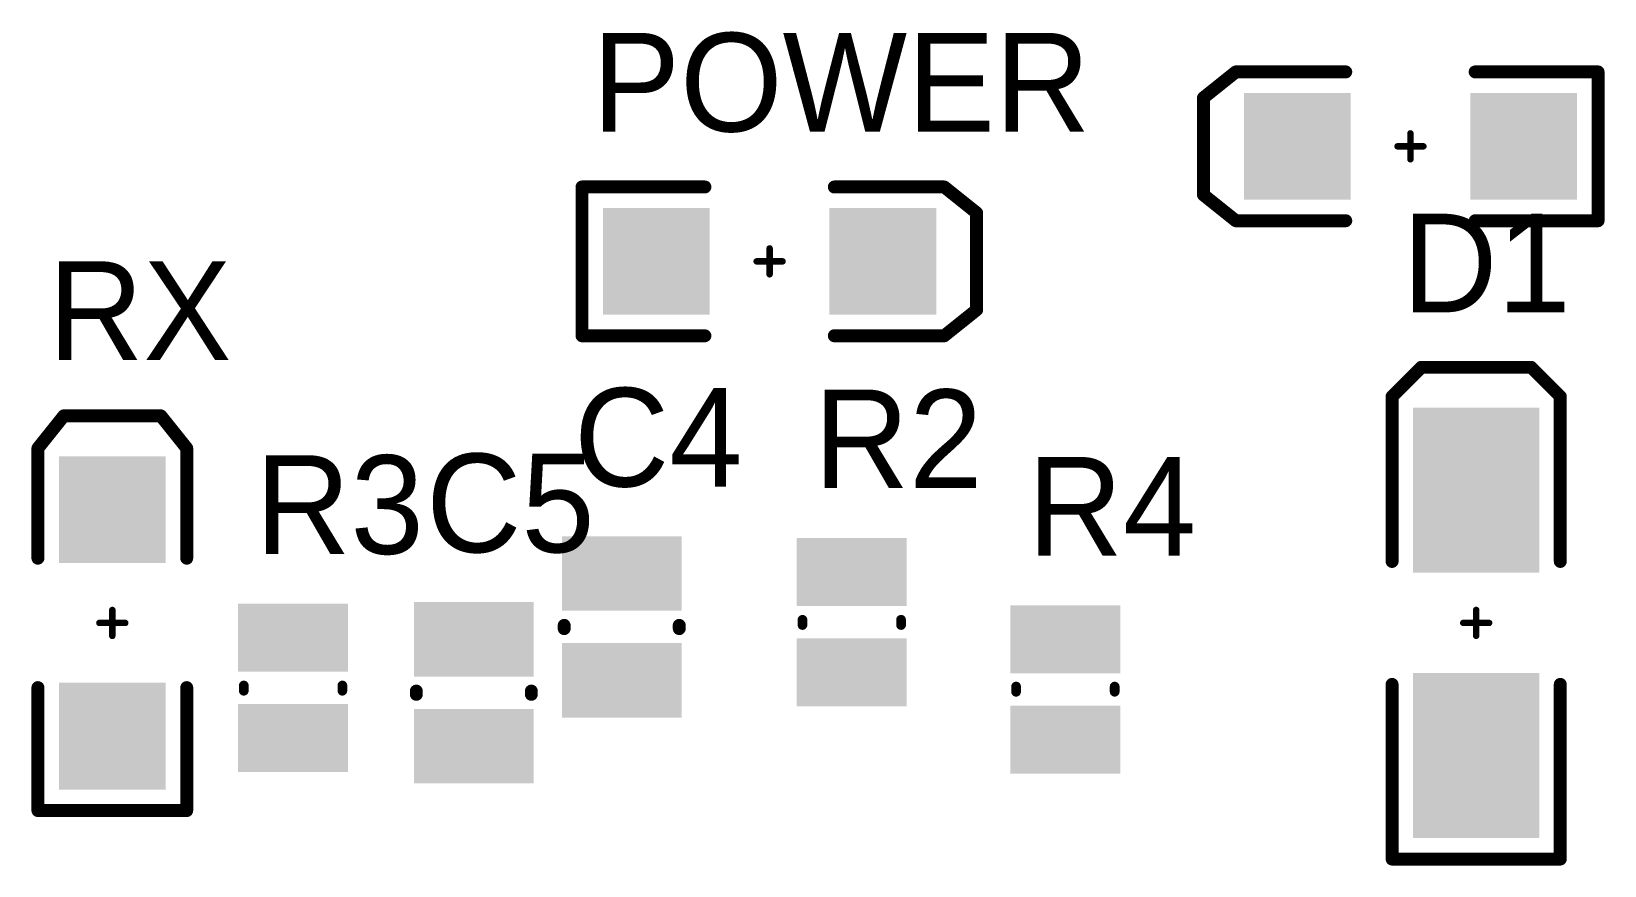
# Model space of a CAD drawing. Extents: x 99.9 to 182.3, y 99.9 to 182.6.
# Drawn here: x 130.58 to 154.89, y 118.93 to 131.82 of the extents above; entities that cross this region are included whole.
import ezdxf

# ---------------------------------------------------------------- set-up
doc = ezdxf.new("R2010")
doc.units = 0
doc.layers.get('0').update_dxf_attribs({"linetype": 'CONTINUOUS'})
for name, color, linetype in [('MECHANICAL1', 6, 'CONTINUOUS'), ('TOPLAYER', 1, 'CONTINUOUS'), ('TOPOVERLAY', 2, 'CONTINUOUS'), ('TOPPASTE', 8, 'CONTINUOUS'), ('TOPSOLDER', 216, 'CONTINUOUS')]:
    doc.layers.add(name, color=color, linetype=linetype)

# ---------------------------------------------------------------- blocks, each defined once
blk = doc.blocks.new('LED1206Y_2')
at = {"layer": 'MECHANICAL1', "const_width": 0.1}
for points in [[(0, 0.2), (0, -0.2)], [(0.2, 0), (-0.2, 0)]]:
    blk.add_lwpolyline(points, dxfattribs=at)
at = {"layer": 'MECHANICAL1', "const_width": 0.05}
for points in [[(-0.025, 0.2, 1), (0.025, 0.2, 1)], [(-0.225, 0, 1), (-0.175, 0, 1)], [(0.175, 0, 1), (0.225, 0, 1)], [(-0.025, -0.2, 1), (0.025, -0.2, 1)]]:
    blk.add_lwpolyline(points, format="xyb", close=True, dxfattribs=at)
at = {"layer": 'TOPLAYER'}
for points in [[(-2.5, -0.75), (-1, -0.75), (-2.5, 0.75), (-1, 0.75)], [(1, -0.75), (2.5, -0.75), (1, 0.75), (2.5, 0.75)]]:
    blk.add_solid(points, dxfattribs=at)
at = {"layer": 'TOPOVERLAY', "const_width": 0.2}
for points in [[(-2.9, 1.15), (-2.9, -1.15)], [(-1, 1.15), (-2.9, 1.15)], [(2.7, 1.15), (1, 1.15)], [(3.2, 0.75), (2.7, 1.15)], [(3.2, 0.75), (3.2, -0.75)], [(3.2, -0.75), (2.7, -1.15)], [(-1, -1.15), (-2.9, -1.15)], [(2.7, -1.15), (1, -1.15)]]:
    blk.add_lwpolyline(points, dxfattribs=at)
at = {"layer": 'TOPOVERLAY', "const_width": 0.1}
for points in [[(-2.95, 1.15, 1), (-2.85, 1.15, 1)], [(-2.95, 1.15, 1), (-2.85, 1.15, 1)], [(-1.05, 1.15, 1), (-0.95, 1.15, 1)], [(0.95, 1.15, 1), (1.05, 1.15, 1)], [(2.65, 1.15, 1), (2.75, 1.15, 1)], [(2.65, 1.15, 1), (2.75, 1.15, 1)], [(3.15, 0.75, 1), (3.25, 0.75, 1)], [(3.15, 0.75, 1), (3.25, 0.75, 1)], [(3.15, -0.75, 1), (3.25, -0.75, 1)], [(3.15, -0.75, 1), (3.25, -0.75, 1)], [(-2.95, -1.15, 1), (-2.85, -1.15, 1)], [(-2.95, -1.15, 1), (-2.85, -1.15, 1)], [(-1.05, -1.15, 1), (-0.95, -1.15, 1)], [(0.95, -1.15, 1), (1.05, -1.15, 1)], [(2.65, -1.15, 1), (2.75, -1.15, 1)], [(2.65, -1.15, 1), (2.75, -1.15, 1)]]:
    blk.add_lwpolyline(points, format="xyb", close=True, dxfattribs=at)
at = {"layer": 'TOPPASTE'}
for points in [[(-2.5, -0.75), (-1, -0.75), (-2.5, 0.75), (-1, 0.75)], [(1, -0.75), (2.5, -0.75), (1, 0.75), (2.5, 0.75)]]:
    blk.add_solid(points, dxfattribs=at)
at = {"layer": 'TOPSOLDER'}
for points in [[(-2.575, -0.825), (-0.925, -0.825), (-2.575, 0.825), (-0.925, 0.825)], [(0.925, -0.825), (2.575, -0.825), (0.925, 0.825), (2.575, 0.825)]]:
    blk.add_solid(points, dxfattribs=at)
blk = doc.blocks.new('LED1206Y_21')
at = {"layer": 'MECHANICAL1', "const_width": 0.1}
for points in [[(0, 0.2), (0, -0.2)], [(-0.2, 0), (0.2, 0)]]:
    blk.add_lwpolyline(points, dxfattribs=at)
at = {"layer": 'MECHANICAL1', "const_width": 0.05}
for points in [[(-0.025, 0.2, 1), (0.025, 0.2, 1)], [(-0.225, 0, 1), (-0.175, 0, 1)], [(0.175, 0, 1), (0.225, 0, 1)], [(-0.025, -0.2, 1), (0.025, -0.2, 1)]]:
    blk.add_lwpolyline(points, format="xyb", close=True, dxfattribs=at)
at = {"layer": 'TOPLAYER'}
for points in [[(-2.5, -0.75), (-1, -0.75), (-2.5, 0.75), (-1, 0.75)], [(1, -0.75), (2.5, -0.75), (1, 0.75), (2.5, 0.75)]]:
    blk.add_solid(points, dxfattribs=at)
at = {"layer": 'TOPOVERLAY', "const_width": 0.2}
for points in [[(-2.9, 1.15), (-2.9, -1.15)], [(-2.9, 1.15), (-1, 1.15)], [(1, 1.15), (2.7, 1.15)], [(2.7, 1.15), (3.2, 0.75)], [(3.2, 0.75), (3.2, -0.75)], [(3.2, -0.75), (2.7, -1.15)], [(-2.9, -1.15), (-1, -1.15)], [(1, -1.15), (2.7, -1.15)]]:
    blk.add_lwpolyline(points, dxfattribs=at)
at = {"layer": 'TOPOVERLAY', "const_width": 0.1}
for points in [[(-2.95, 1.15, 1), (-2.85, 1.15, 1)], [(-2.95, 1.15, 1), (-2.85, 1.15, 1)], [(-1.05, 1.15, 1), (-0.95, 1.15, 1)], [(0.95, 1.15, 1), (1.05, 1.15, 1)], [(2.65, 1.15, 1), (2.75, 1.15, 1)], [(2.65, 1.15, 1), (2.75, 1.15, 1)], [(3.15, 0.75, 1), (3.25, 0.75, 1)], [(3.15, 0.75, 1), (3.25, 0.75, 1)], [(3.15, -0.75, 1), (3.25, -0.75, 1)], [(3.15, -0.75, 1), (3.25, -0.75, 1)], [(-2.95, -1.15, 1), (-2.85, -1.15, 1)], [(-2.95, -1.15, 1), (-2.85, -1.15, 1)], [(-1.05, -1.15, 1), (-0.95, -1.15, 1)], [(0.95, -1.15, 1), (1.05, -1.15, 1)], [(2.65, -1.15, 1), (2.75, -1.15, 1)], [(2.65, -1.15, 1), (2.75, -1.15, 1)]]:
    blk.add_lwpolyline(points, format="xyb", close=True, dxfattribs=at)
at = {"layer": 'TOPPASTE'}
for points in [[(-2.5, -0.75), (-1, -0.75), (-2.5, 0.75), (-1, 0.75)], [(1, -0.75), (2.5, -0.75), (1, 0.75), (2.5, 0.75)]]:
    blk.add_solid(points, dxfattribs=at)
at = {"layer": 'TOPSOLDER'}
for points in [[(-2.575, -0.825), (-0.925, -0.825), (-2.575, 0.825), (-0.925, 0.825)], [(0.925, -0.825), (2.575, -0.825), (0.925, 0.825), (2.575, 0.825)]]:
    blk.add_solid(points, dxfattribs=at)
blk = doc.blocks.new('C0805R_43')
at = {"layer": 'TOPLAYER'}
for points in [[(-0.45, -0.775), (0.45, -0.775), (-0.45, 0.775), (0.45, 0.775)], [(1.1, -0.775), (2, -0.775), (1.1, 0.775), (2, 0.775)]]:
    blk.add_solid(points, dxfattribs=at)
at = {"layer": 'TOPOVERLAY', "const_width": 0.15}
for points in [[(0.81, 0.762), (0.73, 0.762)], [(0.81, -0.762), (0.73, -0.762)]]:
    blk.add_lwpolyline(points, dxfattribs=at)
at = {"layer": 'TOPOVERLAY', "const_width": 0.075}
for points in [[(0.692, 0.762, 1), (0.767, 0.762, 1)], [(0.773, 0.762, 1), (0.848, 0.762, 1)], [(0.692, -0.762, 1), (0.767, -0.762, 1)], [(0.773, -0.762, 1), (0.848, -0.762, 1)]]:
    blk.add_lwpolyline(points, format="xyb", close=True, dxfattribs=at)
at = {"layer": 'TOPPASTE'}
for points in [[(-0.45, -0.775), (0.45, -0.775), (-0.45, 0.775), (0.45, 0.775)], [(1.1, -0.775), (2, -0.775), (1.1, 0.775), (2, 0.775)]]:
    blk.add_solid(points, dxfattribs=at)
at = {"layer": 'TOPSOLDER'}
for points in [[(-0.525, -0.85), (0.525, -0.85), (-0.525, 0.85), (0.525, 0.85)], [(1.025, -0.85), (2.075, -0.85), (1.025, 0.85), (2.075, 0.85)]]:
    blk.add_solid(points, dxfattribs=at)
blk = doc.blocks.new('C0805R_44')
at = {"layer": 'TOPLAYER'}
for points in [[(-0.45, -0.775), (0.45, -0.775), (-0.45, 0.775), (0.45, 0.775)], [(1.1, -0.775), (2, -0.775), (1.1, 0.775), (2, 0.775)]]:
    blk.add_solid(points, dxfattribs=at)
at = {"layer": 'TOPOVERLAY', "const_width": 0.15}
for points in [[(0.73, 0.762), (0.81, 0.762)], [(0.73, -0.762), (0.81, -0.762)]]:
    blk.add_lwpolyline(points, dxfattribs=at)
at = {"layer": 'TOPOVERLAY', "const_width": 0.075}
for points in [[(0.692, 0.762, 1), (0.767, 0.762, 1)], [(0.773, 0.762, 1), (0.848, 0.762, 1)], [(0.692, -0.762, 1), (0.767, -0.762, 1)], [(0.773, -0.762, 1), (0.848, -0.762, 1)]]:
    blk.add_lwpolyline(points, format="xyb", close=True, dxfattribs=at)
at = {"layer": 'TOPPASTE'}
for points in [[(-0.45, -0.775), (0.45, -0.775), (-0.45, 0.775), (0.45, 0.775)], [(1.1, -0.775), (2, -0.775), (1.1, 0.775), (2, 0.775)]]:
    blk.add_solid(points, dxfattribs=at)
at = {"layer": 'TOPSOLDER'}
for points in [[(-0.525, -0.85), (0.525, -0.85), (-0.525, 0.85), (0.525, 0.85)], [(1.025, -0.85), (2.075, -0.85), (1.025, 0.85), (2.075, 0.85)]]:
    blk.add_solid(points, dxfattribs=at)
blk = doc.blocks.new('C0805R_45')
at = {"layer": 'TOPLAYER'}
for points in [[(-0.45, -0.775), (0.45, -0.775), (-0.45, 0.775), (0.45, 0.775)], [(1.1, -0.775), (2, -0.775), (1.1, 0.775), (2, 0.775)]]:
    blk.add_solid(points, dxfattribs=at)
at = {"layer": 'TOPOVERLAY', "const_width": 0.15}
for points in [[(0.73, 0.762), (0.81, 0.762)], [(0.73, -0.762), (0.81, -0.762)]]:
    blk.add_lwpolyline(points, dxfattribs=at)
at = {"layer": 'TOPOVERLAY', "const_width": 0.075}
for points in [[(0.692, 0.762, 1), (0.767, 0.762, 1)], [(0.773, 0.762, 1), (0.848, 0.762, 1)], [(0.692, -0.762, 1), (0.767, -0.762, 1)], [(0.773, -0.762, 1), (0.848, -0.762, 1)]]:
    blk.add_lwpolyline(points, format="xyb", close=True, dxfattribs=at)
at = {"layer": 'TOPPASTE'}
for points in [[(-0.45, -0.775), (0.45, -0.775), (-0.45, 0.775), (0.45, 0.775)], [(1.1, -0.775), (2, -0.775), (1.1, 0.775), (2, 0.775)]]:
    blk.add_solid(points, dxfattribs=at)
at = {"layer": 'TOPSOLDER'}
for points in [[(-0.525, -0.85), (0.525, -0.85), (-0.525, 0.85), (0.525, 0.85)], [(1.025, -0.85), (2.075, -0.85), (1.025, 0.85), (2.075, 0.85)]]:
    blk.add_solid(points, dxfattribs=at)
blk = doc.blocks.new('LED1206G_46')
at = {"layer": 'MECHANICAL1', "const_width": 0.1}
for points in [[(0, -0.2), (0, 0.2)], [(-0.2, 0), (0.2, 0)]]:
    blk.add_lwpolyline(points, dxfattribs=at)
at = {"layer": 'MECHANICAL1', "const_width": 0.05}
for points in [[(-0.025, 0.2, 1), (0.025, 0.2, 1)], [(-0.225, 0, 1), (-0.175, 0, 1)], [(0.175, 0, 1), (0.225, 0, 1)], [(-0.025, -0.2, 1), (0.025, -0.2, 1)]]:
    blk.add_lwpolyline(points, format="xyb", close=True, dxfattribs=at)
at = {"layer": 'TOPLAYER'}
for points in [[(-2.5, -0.75), (-1, -0.75), (-2.5, 0.75), (-1, 0.75)], [(1, -0.75), (2.5, -0.75), (1, 0.75), (2.5, 0.75)]]:
    blk.add_solid(points, dxfattribs=at)
at = {"layer": 'TOPOVERLAY', "const_width": 0.2}
for points in [[(-2.9, -1.15), (-2.9, 1.15)], [(-2.9, 1.15), (-1, 1.15)], [(1, 1.15), (2.7, 1.15)], [(2.7, 1.15), (3.2, 0.75)], [(3.2, -0.75), (3.2, 0.75)], [(2.7, -1.15), (3.2, -0.75)], [(-2.9, -1.15), (-1, -1.15)], [(1, -1.15), (2.7, -1.15)]]:
    blk.add_lwpolyline(points, dxfattribs=at)
at = {"layer": 'TOPOVERLAY', "const_width": 0.1}
for points in [[(-2.95, 1.15, 1), (-2.85, 1.15, 1)], [(-2.95, 1.15, 1), (-2.85, 1.15, 1)], [(-1.05, 1.15, 1), (-0.95, 1.15, 1)], [(0.95, 1.15, 1), (1.05, 1.15, 1)], [(2.65, 1.15, 1), (2.75, 1.15, 1)], [(2.65, 1.15, 1), (2.75, 1.15, 1)], [(3.15, 0.75, 1), (3.25, 0.75, 1)], [(3.15, 0.75, 1), (3.25, 0.75, 1)], [(3.15, -0.75, 1), (3.25, -0.75, 1)], [(3.15, -0.75, 1), (3.25, -0.75, 1)], [(-2.95, -1.15, 1), (-2.85, -1.15, 1)], [(-2.95, -1.15, 1), (-2.85, -1.15, 1)], [(-1.05, -1.15, 1), (-0.95, -1.15, 1)], [(0.95, -1.15, 1), (1.05, -1.15, 1)], [(2.65, -1.15, 1), (2.75, -1.15, 1)], [(2.65, -1.15, 1), (2.75, -1.15, 1)]]:
    blk.add_lwpolyline(points, format="xyb", close=True, dxfattribs=at)
at = {"layer": 'TOPPASTE'}
for points in [[(-2.5, -0.75), (-1, -0.75), (-2.5, 0.75), (-1, 0.75)], [(1, -0.75), (2.5, -0.75), (1, 0.75), (2.5, 0.75)]]:
    blk.add_solid(points, dxfattribs=at)
at = {"layer": 'TOPSOLDER'}
for points in [[(-2.575, -0.825), (-0.925, -0.825), (-2.575, 0.825), (-0.925, 0.825)], [(0.925, -0.825), (2.575, -0.825), (0.925, 0.825), (2.575, 0.825)]]:
    blk.add_solid(points, dxfattribs=at)
blk = doc.blocks.new('DSO_C2_X1_8_54')
at = {"layer": 'MECHANICAL1', "const_width": 0.1}
for points in [[(0, 0.2), (0, -0.2)], [(-0.2, 0), (0.2, 0)]]:
    blk.add_lwpolyline(points, dxfattribs=at)
at = {"layer": 'MECHANICAL1', "const_width": 0.05}
for points in [[(-0.025, 0.2, 1), (0.025, 0.2, 1)], [(-0.225, 0, 1), (-0.175, 0, 1)], [(0.175, 0, 1), (0.225, 0, 1)], [(-0.025, -0.2, 1), (0.025, -0.2, 1)]]:
    blk.add_lwpolyline(points, format="xyb", close=True, dxfattribs=at)
at = {"layer": 'TOPLAYER'}
for points in [[(-3.25, -0.9), (-0.85, -0.9), (-3.25, 0.9), (-0.85, 0.9)], [(0.85, -0.9), (3.25, -0.9), (0.85, 0.9), (3.25, 0.9)]]:
    blk.add_solid(points, dxfattribs=at)
at = {"layer": 'TOPOVERLAY', "const_width": 0.2}
for points in [[(-3.65, 1.3), (-0.95, 1.3)], [(-3.65, 1.3), (-3.65, -1.3)], [(0.95, 1.3), (3.5, 1.3)], [(3.5, 1.3), (3.95, 0.85)], [(3.95, 0.85), (3.95, -0.85)], [(3.95, -0.85), (3.5, -1.3)], [(-3.65, -1.3), (-0.95, -1.3)], [(0.95, -1.3), (3.5, -1.3)]]:
    blk.add_lwpolyline(points, dxfattribs=at)
at = {"layer": 'TOPOVERLAY', "const_width": 0.1}
for points in [[(-3.7, 1.3, 1), (-3.6, 1.3, 1)], [(-3.7, 1.3, 1), (-3.6, 1.3, 1)], [(-1, 1.3, 1), (-0.9, 1.3, 1)], [(0.9, 1.3, 1), (1, 1.3, 1)], [(3.45, 1.3, 1), (3.55, 1.3, 1)], [(3.45, 1.3, 1), (3.55, 1.3, 1)], [(3.9, 0.85, 1), (4, 0.85, 1)], [(3.9, 0.85, 1), (4, 0.85, 1)], [(3.9, -0.85, 1), (4, -0.85, 1)], [(3.9, -0.85, 1), (4, -0.85, 1)], [(-3.7, -1.3, 1), (-3.6, -1.3, 1)], [(-3.7, -1.3, 1), (-3.6, -1.3, 1)], [(-1, -1.3, 1), (-0.9, -1.3, 1)], [(0.9, -1.3, 1), (1, -1.3, 1)], [(3.45, -1.3, 1), (3.55, -1.3, 1)], [(3.45, -1.3, 1), (3.55, -1.3, 1)]]:
    blk.add_lwpolyline(points, format="xyb", close=True, dxfattribs=at)
at = {"layer": 'TOPPASTE'}
for points in [[(-3.25, -0.9), (-0.85, -0.9), (-3.25, 0.9), (-0.85, 0.9)], [(0.85, -0.9), (3.25, -0.9), (0.85, 0.9), (3.25, 0.9)]]:
    blk.add_solid(points, dxfattribs=at)
at = {"layer": 'TOPSOLDER'}
for points in [[(-3.325, -0.975), (-0.775, -0.975), (-3.325, 0.975), (-0.775, 0.975)], [(0.775, -0.975), (3.325, -0.975), (0.775, 0.975), (3.325, 0.975)]]:
    blk.add_solid(points, dxfattribs=at)
blk = doc.blocks.new('C0805C_75')
at = {"layer": 'TOPLAYER'}
for points in [[(-0.5, -0.85), (0.5, -0.85), (-0.5, 0.85), (0.5, 0.85)], [(1.15, -0.85), (2.15, -0.85), (1.15, 0.85), (2.15, 0.85)]]:
    blk.add_solid(points, dxfattribs=at)
at = {"layer": 'TOPOVERLAY', "const_width": 0.2}
for points in [[(0.85, 0.889), (0.8, 0.889)], [(0.85, -0.889), (0.8, -0.889)]]:
    blk.add_lwpolyline(points, dxfattribs=at)
at = {"layer": 'TOPOVERLAY', "const_width": 0.1}
for points in [[(0.75, 0.889, 1), (0.85, 0.889, 1)], [(0.8, 0.889, 1), (0.9, 0.889, 1)], [(0.75, -0.889, 1), (0.85, -0.889, 1)], [(0.8, -0.889, 1), (0.9, -0.889, 1)]]:
    blk.add_lwpolyline(points, format="xyb", close=True, dxfattribs=at)
at = {"layer": 'TOPPASTE'}
for points in [[(-0.5, -0.85), (0.5, -0.85), (-0.5, 0.85), (0.5, 0.85)], [(1.15, -0.85), (2.15, -0.85), (1.15, 0.85), (2.15, 0.85)]]:
    blk.add_solid(points, dxfattribs=at)
at = {"layer": 'TOPSOLDER'}
for points in [[(-0.575, -0.925), (0.575, -0.925), (-0.575, 0.925), (0.575, 0.925)], [(1.075, -0.925), (2.225, -0.925), (1.075, 0.925), (2.225, 0.925)]]:
    blk.add_solid(points, dxfattribs=at)
blk = doc.blocks.new('C0805C_76')
at = {"layer": 'TOPLAYER'}
for points in [[(-0.5, -0.85), (0.5, -0.85), (-0.5, 0.85), (0.5, 0.85)], [(1.15, -0.85), (2.15, -0.85), (1.15, 0.85), (2.15, 0.85)]]:
    blk.add_solid(points, dxfattribs=at)
at = {"layer": 'TOPOVERLAY', "const_width": 0.2}
for points in [[(0.85, 0.889), (0.8, 0.889)], [(0.85, -0.889), (0.8, -0.889)]]:
    blk.add_lwpolyline(points, dxfattribs=at)
at = {"layer": 'TOPOVERLAY', "const_width": 0.1}
for points in [[(0.75, 0.889, 1), (0.85, 0.889, 1)], [(0.8, 0.889, 1), (0.9, 0.889, 1)], [(0.75, -0.889, 1), (0.85, -0.889, 1)], [(0.8, -0.889, 1), (0.9, -0.889, 1)]]:
    blk.add_lwpolyline(points, format="xyb", close=True, dxfattribs=at)
at = {"layer": 'TOPPASTE'}
for points in [[(-0.5, -0.85), (0.5, -0.85), (-0.5, 0.85), (0.5, 0.85)], [(1.15, -0.85), (2.15, -0.85), (1.15, 0.85), (2.15, 0.85)]]:
    blk.add_solid(points, dxfattribs=at)
at = {"layer": 'TOPSOLDER'}
for points in [[(-0.575, -0.925), (0.575, -0.925), (-0.575, 0.925), (0.575, 0.925)], [(1.075, -0.925), (2.225, -0.925), (1.075, 0.925), (2.225, 0.925)]]:
    blk.add_solid(points, dxfattribs=at)

msp = doc.modelspace()

# ---------------------------------------------------------------- block references
for name, p, rotation in [('LED1206Y_2', (151.892, 130.048), 180), ('LED1206G_46', (141.986, 128.27), 360), ('DSO_C2_X1_8_54', (152.908, 122.682), 90), ('LED1206Y_21', (131.826, 122.682), 90), ('C0805C_76', (139.7, 123.444), 270), ('C0805R_45', (143.256, 121.92), 90), ('C0805R_44', (134.62, 120.904), 90), ('C0805C_75', (137.414, 122.428), 270), ('C0805R_43', (146.558, 122.428), 270)]:
    msp.add_blockref(name, p, dxfattribs=dict(rotation=rotation))

# ---------------------------------------------------------------- texts
at = {"layer": 'TOPOVERLAY'}
for s, p in [('POWER', (139.243, 130.277)), ('D1', (151.765, 127.483)), ('RX', (130.835, 126.746)), ('C4', (138.963, 124.79)), ('R2', (142.672, 124.765)), ('R3', (134.036, 123.749)), ('C5', (136.677, 123.774)), ('R4', (145.974, 123.723))]:
    msp.add_text(s, height=1.524, dxfattribs=at).set_placement(p)

doc.saveas('drawing.dxf')
